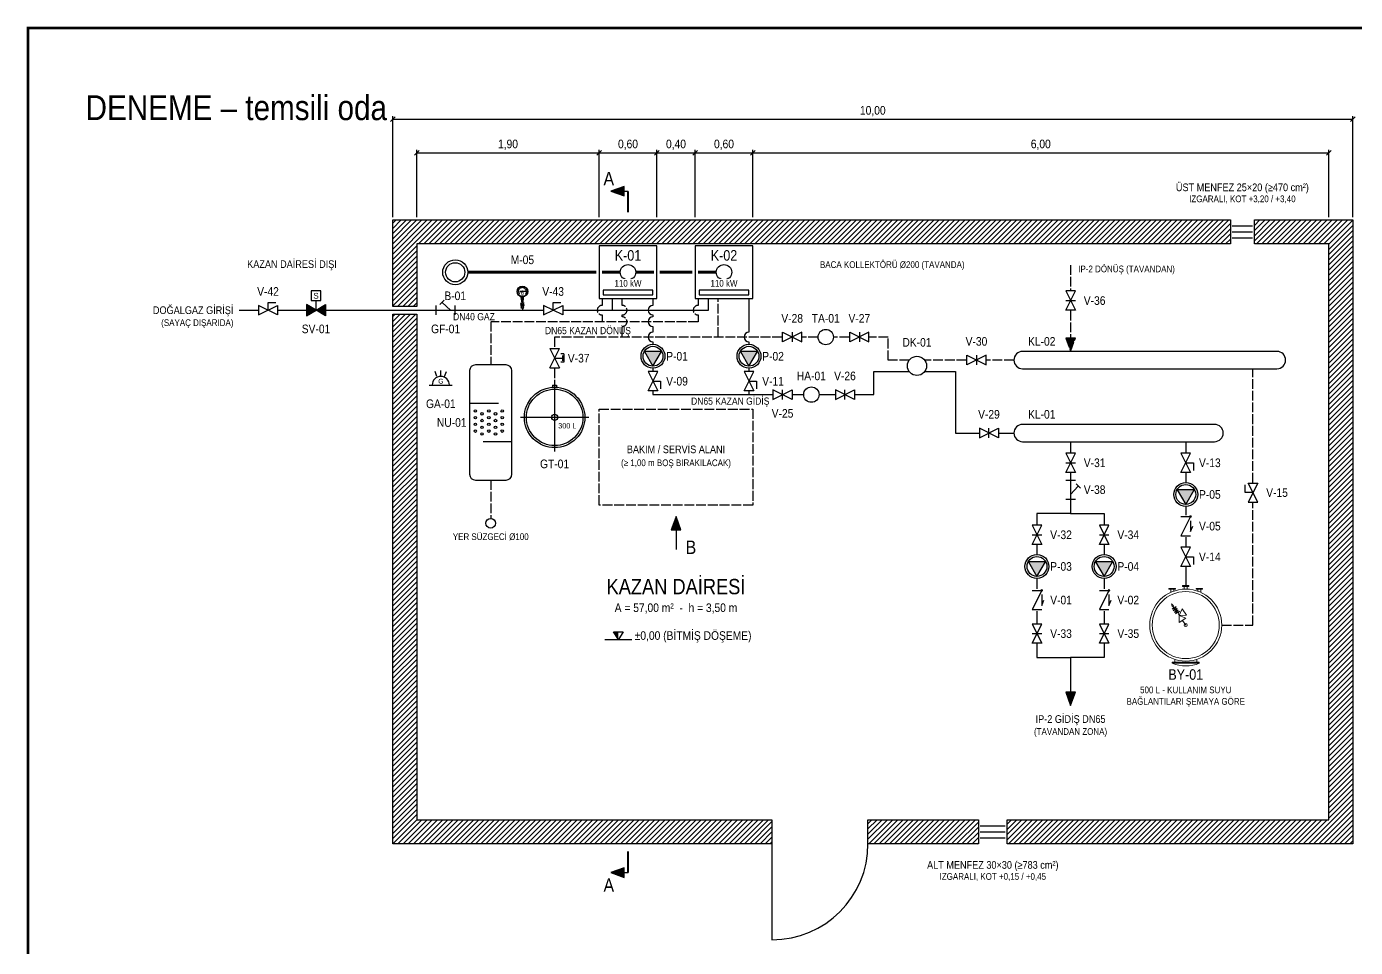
# Model space of a CAD drawing. Header units: centimetres. Extents: x -407 to 3667, y -2994 to 827.
# Drawn here: x -407 to 978, y -133 to 827 of the extents above; entities that cross this region are included whole.
import ezdxf
from ezdxf.enums import TextEntityAlignment as Align

# ---------------------------------------------------------------- set-up
doc = ezdxf.new("R2010")
doc.units = ezdxf.units.CM
doc.header["$LTSCALE"] = 8
doc.linetypes.add('DASHDOT', pattern=[3.556, 2.54, -0.508, 0, -0.508])
doc.linetypes.add('DASHED', pattern=[1.524, 1.27, -0.254])
for name, color, linetype in [('MD-YUK-BIRIMI', 7, 'Continuous'), ('MTY-CIHAZ', 7, 'Continuous'), ('MTY-TEFRIS', 15, 'Continuous'), ('MTY-VANA', 1, 'Continuous'), ('ROTAS-BAKIM-ALANI', 8, 'DASHED'), ('ROTAS-DOGALGAZ-BORU', 2, 'Continuous'), ('ROTAS-DOGALGAZ-SEMBOL', 2, 'Continuous'), ('ROTAS-HAVALANDIRMA-MENFEZ', 4, 'Continuous'), ('ROTAS-ISITMA-BACA', 8, 'Continuous'), ('ROTAS-ISITMA-BASLIK', 5, 'Continuous'), ('ROTAS-ISITMA-CAP', 41, 'Continuous'), ('ROTAS-ISITMA-CIHAZ', 135, 'Continuous'), ('ROTAS-ISITMA-DONUS', 30, 'DASHED'), ('ROTAS-ISITMA-ETIKET', 3, 'Continuous'), ('ROTAS-ISITMA-GIDIS', 10, 'Continuous'), ('ROTAS-ISITMA-KOLLEKTOR', 7, 'Continuous'), ('ROTAS-ISITMA-POMPA', 30, 'Continuous'), ('ROTAS-ISITMA-VANA', 1, 'Continuous'), ('ROTAS-ISITMA-YAZI', 7, 'Continuous'), ('ROTAS-ISITMA-YOGUSMA', 6, 'DASHED'), ('ROTAS-KESIT-HATTI', 1, 'DASHDOT'), ('ROTAS-KOT', 3, 'Continuous'), ('ROTAS-MIMARI-DUVAR', 7, 'Continuous'), ('ROTAS-MIMARI-KAPI', 7, 'Continuous'), ('ROTAS-MIMARI-TARAMA', 8, 'Continuous'), ('ROTAS-OLCU', 3, 'Continuous'), ('ROTAS-PAFTA', 7, 'Continuous'), ('ROTAS-PIS-SU', 6, 'Continuous')]:
    doc.layers.add(name, color=color, linetype=linetype)
doc.styles.add('MTYCAPLT', font='arial.ttf', dxfattribs={"width": 0.65, "height": 1})
doc.styles.add('ROTAS', font='arial.ttf')

# ---------------------------------------------------------------- blocks, each defined once
blk = doc.blocks.new('ROTAS-KAZAN-PLAN')
for points in [[(0, 0), (60, 0), (60, 55), (0, 55)], [(4, 4), (56, 4), (56, 9), (4, 9)]]:
    blk.add_lwpolyline(points, close=True)
blk.add_circle((30, 27.5), 8)
blk = doc.blocks.new('ROTAS-POMPA')
blk.add_hatch(color=7).paths.add_polyline_path([(10.35, 0), (-4.95, 8.85), (-4.95, -8.85)])
blk.add_lwpolyline([(10.35, 0), (-4.95, 8.85), (-4.95, -8.85)], close=True)
for radius in [12.45, 10.35]:
    blk.add_circle((0, 0), radius)
blk = doc.blocks.new('MTY-KURESEL VANA')
at = {"layer": 'MTY-VANA'}
for p, q in [((0, 0), (0, 8)), ((0, 8), (8, 8))]:
    blk.add_line(p, q, dxfattribs=at)
blk.add_lwpolyline([(-10, 5), (-10, -5), (10, 5), (10, -5), (-10, 5)], dxfattribs=at)
at = {"layer": 'MTY-VANA', "style": 'MTYCAPLT', "width": 0.65}
blk.add_attdef('CAP', text='', height=10, dxfattribs=at).set_placement((-1.1, 0), align=Align.CENTER)
blk = doc.blocks.new('MTY-KELEBEK VANA')
at = {"layer": 'MTY-VANA'}
blk.add_line((0, -5), (0, 5), dxfattribs=at)
blk.add_lwpolyline([(-10, 5), (-10, -5), (10, 5), (10, -5), (-10, 5)], dxfattribs=at)
at = {"layer": 'MTY-VANA', "style": 'MTYCAPLT', "width": 0.65}
blk.add_attdef('CAP', text='', height=10, rotation=26.5651, dxfattribs=at).set_placement((0, 0), align=Align.CENTER)
blk = doc.blocks.new('MTY-DENGE KABI PLAN')
at = {"layer": 'MTY-VANA', "color": 0}
blk.add_circle((0, 0), 20, dxfattribs=at)
blk = doc.blocks.new('ROTAS-SELENOID')
for points in [[(-10, 6), (-10, -6), (0, 0)], [(10, 6), (10, -6), (0, 0)]]:
    blk.add_hatch(color=7).paths.add_polyline_path(points)
blk.add_line((0, 0), (0, 10))
for points in [[(-5, 10), (5, 10), (5, 20), (-5, 20)], [(-10, 6), (-10, -6), (0, 0)], [(10, 6), (10, -6), (0, 0)]]:
    blk.add_lwpolyline(points, close=True)
at = {"style": 'ROTAS'}
blk.add_text('S', height=6, dxfattribs=at).set_placement((0, 15), align=Align.MIDDLE_CENTER)
blk = doc.blocks.new('MTY-PISLIK TUTUCU')
at = {"layer": 'MTY-VANA'}
for p, q in [((-10, -5), (-10, 5)), ((-10, 0), (10, 0)), ((10, -5), (10, 5))]:
    blk.add_line(p, q, dxfattribs=at)
at = {"layer": 'MTY-VANA', "color": 1, "ltscale": 75}
for p, q in [((-6.1, 5.8), (-1.4, 10.5)), ((5.1, 0), (-3.7, 8.1))]:
    blk.add_line(p, q, dxfattribs=at)
at = {"layer": 'MTY-VANA', "style": 'MTYCAPLT', "width": 0.65}
blk.add_attdef('CAP', text='', height=10, rotation=180, dxfattribs=at).set_placement((0, 0), align=Align.CENTER)
blk = doc.blocks.new('MTY-MANOMETRE')
at = {"layer": 'MTY-VANA', "color": 1}
for p, q in [((-3.7, 19.8), (-4.5, 19.9)), ((-3.7, 19.2), (-4.5, 19.1)), ((-3.5, 20.5), (-4.4, 20.7)), ((-3.6, 18.6), (-4.4, 18.4)), ((-3.3, 21.1), (-4.1, 21.4)), ((-3.3, 18), (-4.1, 17.6)), ((-3, 21.6), (-3.7, 22.1)), ((-3, 17.4), (-3.7, 16.9)), ((-2.6, 22.1), (-3.2, 22.7)), ((-2.7, 19.7), (-0.6, 19.7)), ((-2.7, 19.7), (-2.7, 19.3)), ((-2.7, 19.3), (-0.6, 19.4)), ((-2.1, 22.5), (-2.6, 23.2)), ((-1.5, 22.9), (-1.9, 23.6)), ((-0.9, 23.1), (-1.1, 23.9)), ((-0.7, 13.5), (-0.7, 14)), ((-0.3, 23.2), (-0.4, 24)), ((0.4, 23.2), (0.4, 24)), ((4.5, 19.5), (0.5, 19.6)), ((4.5, 19.5), (0.6, 19.4)), ((0.7, 13.5), (0.7, 14)), ((1, 23.1), (1.2, 23.9)), ((1.6, 22.9), (2, 23.6)), ((2.1, 22.5), (2.6, 23.2)), ((2.6, 22.1), (3.2, 22.7)), ((3, 17.4), (3.7, 16.9)), ((3.1, 21.6), (3.7, 22.1)), ((3.4, 21.1), (4.1, 21.4)), ((3.4, 17.9), (4.1, 17.6)), ((3.6, 20.5), (4.4, 20.7)), ((3.6, 18.5), (4.4, 18.3)), ((3.7, 19.8), (4.5, 19.9)), ((3.7, 19.2), (4.5, 19.1)), ((-1.2, 12.5), (-1.2, 13.4)), ((1.2, 12.5), (-1.2, 12.5)), ((0.9, 13.5), (-0.9, 13.5)), ((-0.9, 10.9), (-0.9, 12.5)), ((0.9, 10.9), (-0.9, 10.9)), ((-0.5, 12.6), (-0.5, 13.4)), ((-0.5, 8.6), (-0.5, 10.9)), ((0.5, 8.6), (-0.5, 8.6)), ((0, 8.6), (0, 8)), ((0, 2.3), (0, 0)), ((0.5, 10.9), (0.5, 8.6)), ((0.6, 12.6), (0.6, 13.4)), ((0.9, 12.5), (0.9, 10.9)), ((1.2, 12.5), (1.2, 13.4))]:
    blk.add_line(p, q, dxfattribs=at)
at = {"layer": 'MTY-VANA'}
for p, q in [((-1.5, 7.8), (1.5, 7.8)), ((0, 5.2), (-1.5, 7.8)), ((0, 5.2), (-1.5, 2.5)), ((-1.5, 2.5), (1.5, 2.5)), ((1.5, 7.8), (0, 5.2)), ((1.5, 2.5), (0, 5.2))]:
    blk.add_line(p, q, dxfattribs=at)
at = {"layer": 'MTY-VANA', "color": 1}
for radius in [5.58, 5.3, 0.576]:
    blk.add_circle((0, 19.5), radius, dxfattribs=at)
at = {"layer": 'MTY-VANA'}
blk.add_circle((0, 5.2), 1.5, dxfattribs=at)
at = {"layer": 'MTY-VANA', "color": 1}
for centre, radius, start, end in [((-0.9, 13), 0.576, 54.6994, 125.3066), ((-0.9, 13.1), 0.576, 234.694, 305.3013), ((0, 12.2), 1.33, 65.9035, 113.6507), ((0, 13.8), 1.33, 246.3499, 294.0971), ((0.9, 13), 0.576, 54.6934, 125.3006), ((0.9, 13.1), 0.576, 234.7001, 305.3073)]:
    blk.add_arc(centre, radius, start, end, dxfattribs=at)
at = {"layer": 'MTY-VANA', "width": 0.7}
blk.add_text('M', height=3.59, dxfattribs=at).set_placement((0, 15, 0), align=Align.CENTER)
at = {"layer": 'MTY-VANA', "style": 'MTYCAPLT', "width": 0.65}
blk.add_attdef('CAP', text='', height=10, rotation=270, dxfattribs=at).set_placement((0, 0), align=Align.CENTER)
blk = doc.blocks.new('ROTAS-GAZ-ALARM')
for p, q in [((-4, 9), (-6, 14)), ((0, 9), (0, 15)), ((4, 9), (6, 14)), ((-12, 0), (12, 0))]:
    blk.add_line(p, q)
blk.add_arc((0, 0), 9, 0, 180)
at = {"style": 'ROTAS'}
blk.add_text('G', height=5, dxfattribs=at).set_placement((0, 4), align=Align.MIDDLE_CENTER)
blk = doc.blocks.new('ROTAS-NOTRALIZASYON')
for p, q in [((80, 22), (80, -8)), ((40, -22), (40, 8))]:
    blk.add_line(p, q)
blk.add_lwpolyline([(6, -22), (114, -22, 0.4142), (120, -16), (120, 16, 0.4142), (114, 22), (6, 22, 0.4142), (0, 16), (0, -16, 0.4142)], format="xyb", close=True)
for centre in [(48, 12), (51, 5), (55, 12), (58, 5), (62, 12), (65, 5), (69, 12), (72, 5), (48, -2), (51, -9), (55, -2), (58, -9), (62, -2), (65, -9), (69, -2), (72, -9), (48, -16), (55, -16), (62, -16), (69, -16)]:
    blk.add_circle(centre, 1.3)
blk = doc.blocks.new('MTY-YER SUZGECI DN100')
at = {"layer": 'MTY-TEFRIS', "color": 6}
blk.add_circle((0, 0), 5, dxfattribs=at)
at = {"layer": 'MD-YUK-BIRIMI', "color": 6, "style": 'MTYCAPLT', "width": 0.65}
for tag, p in [('PSCP_001', (-1.2, 1.1)), ('PS_001', (-0.6, -0.5))]:
    blk.add_attdef(tag, p, '', height=1, dxfattribs=at)
blk = doc.blocks.new('MTY-KITLENEBILIR VANA')
at = {"layer": 'MTY-VANA'}
for p, q in [((-10, -5), (-10, 5)), ((-10, -5), (10, 5)), ((10, -5), (-10, 5)), ((-4.4, 9.8), (-4.4, 6.4)), ((-4.4, 9.8), (4, 9.8)), ((-2.8, 8.1), (2.8, 8.1)), ((0, 0), (0, 8.1)), ((4, 9.8), (4, 6.4)), ((10, -5), (10, 5))]:
    blk.add_line(p, q, dxfattribs=at)
at = {"layer": 'MTY-VANA', "style": 'MTYCAPLT', "width": 0.65}
blk.add_attdef('CAP', text='', height=10, rotation=206.5651, dxfattribs=at).set_placement((0, 0), align=Align.CENTER)
blk = doc.blocks.new('aGENLESME DEPOSU (PLAN-1)')
at = {"layer": 'MTY-TEFRIS', "color": 15, "ltscale": 100}
for p, q in [((0, -50.9), (0, 50.9)), ((50.9, 0), (-50.9, 0))]:
    blk.add_line(p, q, dxfattribs=at)
at = {"layer": 'MTY-TEFRIS'}
for p, q in [((-2.9, -48), (-2.9, -44.9)), ((2.9, -48), (-2.9, -48)), ((2.9, -48), (2.9, -44.8))]:
    blk.add_line(p, q, dxfattribs=at)
at = {"layer": 'MTY-TEFRIS', "color": 4, "ltscale": 100}
blk.add_ellipse((-0.1, 0.1), major_axis=(31.8, 31.8), ratio=1, dxfattribs=at)
at = {"layer": 'MTY-TEFRIS', "color": 1, "ltscale": 100}
for centre, major_axis, start_param, end_param in [((-0.1, 0.1), (29.7, 29.7), 1.570796326794902, 7.853981633974488), ((0, 0), (3.18, 3.18), 1.570796326794897, 7.853981633974483)]:
    blk.add_ellipse(centre, major_axis=major_axis, ratio=1, start_param=start_param, end_param=end_param, dxfattribs=at)
blk = doc.blocks.new('MTY-CEKVALF VANA')
at = {"layer": 'MTY-VANA'}
h = blk.add_hatch(color=256, dxfattribs=at)
edge = h.paths.add_edge_path()
edge.add_arc((-10, 5), 1.41, 180, 540, ccw=False)
for p, q in [((-10, -5), (-10, 5)), ((-10, 5), (10, -5)), ((-5.6, 5), (5.6, 5)), ((5.6, 5), (0, 7.3)), ((10, -5), (10, 5))]:
    blk.add_line(p, q, dxfattribs=at)
at = {"layer": 'MTY-VANA', "style": 'MTYCAPLT', "width": 0.65}
blk.add_attdef('CAP', text='', height=10, dxfattribs=at).set_placement((-0.4, -4.9), align=Align.CENTER)
blk = doc.blocks.new('BOYLER KAT PLANI')
at = {"layer": 'MTY-CIHAZ', "color": 1, "lineweight": 20, "ltscale": 40}
for p, q in [((-5.1, 22.2), (-10, 22.2)), ((-5.1, 17.7), (-8.2, 17.7)), ((-1.1, 2.2), (-5.2, 2.2)), ((-5.1, -17.7), (-8.2, -17.7)), ((-1.1, -2.2), (-5.2, -2.2)), ((-5.1, -22.2), (-10, -22.2))]:
    blk.add_line(p, q, dxfattribs=at)
at = {"layer": 'MTY-CIHAZ', "color": 15, "lineweight": 20, "ltscale": 40}
blk.add_line((-58.1, 0), (-51.2, 4.7), dxfattribs=at)
at = {"layer": 'MTY-CIHAZ', "color": 1, "lineweight": 20, "ltscale": 40}
for points in [[(-112.5, -20), (-112.5, 19.9), (-114.2, 19.9), (-114.2, -20)], [(-4, 15.3), (-4, 24.7), (-5.1, 24.7), (-5.1, 15.3)], [(0, 4.7), (0, -4.7), (-1.1, -4.7), (-1.1, 4.7)], [(-4, -15.3), (-4, -24.7), (-5.1, -24.7), (-5.1, -15.3)]]:
    blk.add_lwpolyline(points, close=True, dxfattribs=at)
at = {"layer": 'MTY-CIHAZ', "color": 15, "lineweight": 20, "ltscale": 40}
blk.add_lwpolyline([(-43.8, 9.7), (-41.2, 11.4), (-37.8, 9.4), (-41.7, 15.2), (-35.4, 11), (-39.4, 16.8), (-33.1, 12.6), (-37, 18.4), (-30.7, 14.1), (-34.7, 20), (-31.8, 17.7), (-30, 19)], dxfattribs=at)
for points in [[(-26.7, 21.2), (-30.6, 19.8), (-29.5, 18.1)], [(-43.8, 9.7), (-54.5, 9.5), (-48, -0.2)], [(-34, 5.5), (-43.8, 9.7), (-43.6, -1)]]:
    blk.add_lwpolyline(points, close=True, dxfattribs=at)
at = {"layer": 'MTY-CIHAZ', "color": 1, "lineweight": 20, "ltscale": 40}
blk.add_lwpolyline([(-108.6, 16.2), (-112.5, 16.2), (-112.5, -16.3), (-108.6, -16.3)], dxfattribs=at)
at = {"layer": 'MTY-CIHAZ', "color": 15, "lineweight": 20, "ltscale": 40}
for radius in [53, 2.31]:
    blk.add_circle((-58.1, 0), radius, dxfattribs=at)
at = {"layer": 'MTY-CIHAZ', "color": 1, "lineweight": 20, "ltscale": 40}
blk.add_circle((-58.1, 0), 49.4, dxfattribs=at)
blk.add_arc((-65, -0.1), 53.1, 157.9347, 202.0653, dxfattribs=at)
blk = doc.blocks.new('ROTAS-KOT')
blk.add_hatch(color=7).paths.add_polyline_path([(0, 0), (0, 8), (-5, 8)])
blk.add_line((-14, 0), (14, 0))
blk.add_lwpolyline([(0, 0), (-5, 8), (5, 8)], close=True)
blk = doc.blocks.new('ROTAS-OLCU-001')
for p, q in [((-2.5, 692.5), (2.5, 697.5)), ((0, 628), (0, 698)), ((0, 695), (950, 695)), ((187.5, 692.5), (192.5, 697.5)), ((190, 628), (190, 698)), ((247.5, 692.5), (252.5, 697.5)), ((250, 628), (250, 698)), ((287.5, 692.5), (292.5, 697.5)), ((290, 628), (290, 698)), ((347.5, 692.5), (352.5, 697.5)), ((350, 628), (350, 698)), ((947.5, 692.5), (952.5, 697.5)), ((950, 628), (950, 698))]:
    blk.add_line(p, q)
at = {"style": 'ROTAS', "width": 0.85}
for s, p in [('1,90', (95, 697)), ('0,60', (220, 697)), ('0,40', (270, 697)), ('0,60', (320, 697)), ('6,00', (650, 697))]:
    blk.add_text(s, height=9, dxfattribs=at).set_placement(p, align=Align.BOTTOM_CENTER)
blk = doc.blocks.new('ROTAS-OLCU-002')
for p, q in [((-27.5, 727.5), (-22.5, 732.5)), ((-25, 628), (-25, 733)), ((-25, 730), (975, 730)), ((972.5, 727.5), (977.5, 732.5)), ((975, 628), (975, 733))]:
    blk.add_line(p, q)
at = {"style": 'ROTAS', "width": 0.85}
blk.add_text('10,00', height=9, dxfattribs=at).set_placement((475, 732), align=Align.BOTTOM_CENTER)
blk = doc.blocks.new('ROTAS-OK')
blk.add_hatch(color=7).paths.add_polyline_path([(0, 0), (-14, 5), (-14, -5)])
blk.add_lwpolyline([(0, 0), (-14, 5), (-14, -5)], close=True)

msp = doc.modelspace()

# ---------------------------------------------------------------- hatches: boundary and pattern name
at = {"layer": 'ROTAS-MIMARI-TARAMA'}
h = msp.add_hatch(dxfattribs=at)
h.set_pattern_fill('ANSI31', scale=1.2)
h.paths.add_polyline_path([(0, 535), (-25, 535), (-25, 625), (847.5, 625), (847.5, 600), (0, 600)])
h = msp.add_hatch(dxfattribs=at)
h.set_pattern_fill('ANSI31', scale=1.2)
h.paths.add_polyline_path([(615, 0), (950, 0), (950, 600), (872.5, 600), (872.5, 625), (975, 625), (975, -25), (615, -25)])
h = msp.add_hatch(dxfattribs=at)
h.set_pattern_fill('ANSI31', scale=1.2)
h.paths.add_polyline_path([(0, 0), (370, 0), (370, -25), (-25, -25), (-25, 527), (0, 527)])
h = msp.add_hatch(dxfattribs=at)
h.set_pattern_fill('ANSI31', scale=1.2)
h.paths.add_polyline_path([(585, 0), (585, -25), (470, -25), (470, 0)])

# ---------------------------------------------------------------- linework, layer by layer
at = {"layer": 'ROTAS-BAKIM-ALANI'}
msp.add_lwpolyline([(190, 428), (350, 428), (350, 328), (190, 328)], close=True, dxfattribs=at)
at = {"layer": 'ROTAS-DOGALGAZ-BORU'}
for points in [[(204, 531), (204, 543)], [(304, 531), (304, 543)], [(-185, 531), (-165.5, 531)], [(-144.5, 531), (-115.5, 531)], [(-94.5, 531), (19.5, 531)], [(40.5, 531), (131.5, 531)], [(152.5, 531), (304, 531)]]:
    msp.add_lwpolyline(points, dxfattribs=at)
at = {"layer": 'ROTAS-HAVALANDIRMA-MENFEZ'}
for p, q in [((849.5, 618.75), (870.5, 618.75)), ((849.5, 612.5), (870.5, 612.5)), ((849.5, 606.25), (870.5, 606.25)), ((587, -6.25), (613, -6.25)), ((587, -12.5), (613, -12.5)), ((587, -18.75), (613, -18.75))]:
    msp.add_line(p, q, dxfattribs=at)
at = {"layer": 'ROTAS-ISITMA-BACA', "const_width": 3}
for points in [[(53, 570.5), (187, 570.5)], [(193, 570.5), (212, 570.5)], [(228, 570.5), (247, 570.5)], [(253, 570.5), (287, 570.5)], [(293, 570.5), (312, 570.5)]]:
    msp.add_lwpolyline(points, dxfattribs=at)
at = {"layer": 'ROTAS-ISITMA-BACA'}
for radius in [13, 10]:
    msp.add_circle((40, 570.5), radius, dxfattribs=at)
at = {"layer": 'ROTAS-ISITMA-DONUS'}
for points in [[(681, 578), (681, 551.5)], [(314, 503), (314, 543)], [(681, 530.5), (681, 502)], [(380.5, 503), (143.5, 503)], [(143.5, 503), (143.5, 491.5)], [(418, 503), (401.5, 503)], [(450.5, 503), (434, 503)], [(513, 479), (491, 479), (491, 503), (471.5, 503)], [(572.5, 479), (529, 479)], [(622, 479), (593.5, 479)], [(143.5, 470.5), (143.5, 455)], [(871, 351.4351), (871, 470)], [(838.5, 202.8703), (871, 202.8703), (871, 330.4351)]]:
    msp.add_lwpolyline(points, dxfattribs=at)
msp.add_lwpolyline([(214, 503), (214, 514, 1), (214, 524), (214, 526, 1), (214, 536), (214, 543)], format="xyb", dxfattribs=at)
at = {"layer": 'ROTAS-ISITMA-GIDIS'}
for points in [[(246, 543), (246, 536, 1), (246, 526), (246, 524, 1), (246, 514), (246, 508, 1), (246, 498), (246, 495.5)], [(346, 543), (346, 508, 1), (346, 498), (346, 495.5)]]:
    msp.add_lwpolyline(points, format="xyb", dxfattribs=at)
for points in [[(246, 470.5), (246, 467.5)], [(346, 470.5), (346, 467.5)], [(456.5, 443), (476, 443), (476, 467), (513, 467)], [(529, 467), (561, 467), (561, 403), (585.5, 403)], [(246, 446.5), (246, 443)], [(246, 443), (370.5, 443)], [(346, 446.5), (346, 443)], [(391.5, 443), (403, 443)], [(419, 443), (435.5, 443)], [(606.5, 403), (622, 403)], [(681, 394), (681, 382.5)], [(801, 394), (801, 382.5)], [(681, 361.5), (681, 354.5)], [(801, 361.5), (801, 351.5)], [(681, 333.5), (681, 319)], [(681, 319), (646, 319), (646, 307.5)], [(681, 319), (716, 319), (716, 307.5)], [(801, 326.5), (801, 317.5)], [(801, 294.5), (801, 284.5)], [(646, 286.5), (646, 276.5)], [(716, 286.5), (716, 276.5)], [(801, 263.5), (801, 244)], [(646, 251.5), (646, 240.5)], [(716, 251.5), (716, 240.5)], [(646, 217.5), (646, 204.5)], [(716, 217.5), (716, 204.5)], [(646, 183.5), (646, 169), (681, 169)], [(716, 183.5), (716, 169), (681, 169)], [(681, 169), (681, 133)]]:
    msp.add_lwpolyline(points, dxfattribs=at)
at = {"layer": 'ROTAS-ISITMA-KOLLEKTOR'}
for points in [[(631, 470), (896, 470, 1), (896, 488), (631, 488, 1)], [(631, 394), (831, 394, 1), (831, 412), (631, 412, 1)]]:
    msp.add_lwpolyline(points, format="xyb", close=True, dxfattribs=at)
at = {"layer": 'ROTAS-ISITMA-YOGUSMA'}
for points in [[(193, 543), (193, 536, 1), (193, 526), (193, 519)], [(293, 543), (293, 536, 1), (293, 526), (293, 519)]]:
    msp.add_lwpolyline(points, format="xyb", dxfattribs=at)
for points in [[(293, 519), (77, 519), (77, 474)], [(77, 354), (77, 314)]]:
    msp.add_lwpolyline(points, dxfattribs=at)
at = {"layer": 'ROTAS-KESIT-HATTI'}
for p, q in [((216, 655), (220, 655)), ((270, 302), (270, 278)), ((216, -55), (220, -55))]:
    msp.add_line(p, q, dxfattribs=at)
at = {"layer": 'ROTAS-KESIT-HATTI', "const_width": 2}
for points in [[(220, 633), (220, 655)], [(220, -33), (220, -55)]]:
    msp.add_lwpolyline(points, dxfattribs=at)
at = {"layer": 'ROTAS-MIMARI-DUVAR'}
for points in [[(0, 535), (-25, 535), (-25, 625), (847.5, 625), (847.5, 600), (0, 600)], [(615, 0), (950, 0), (950, 600), (872.5, 600), (872.5, 625), (975, 625), (975, -25), (615, -25)], [(0, 0), (370, 0), (370, -25), (-25, -25), (-25, 527), (0, 527)], [(585, 0), (585, -25), (470, -25), (470, 0)]]:
    msp.add_lwpolyline(points, close=True, dxfattribs=at)
at = {"layer": 'ROTAS-MIMARI-KAPI'}
msp.add_line((370, -25), (370, -125), dxfattribs=at)
msp.add_arc((370, -25), 100, -90, 0, dxfattribs=at)

# ---------------------------------------------------------------- block references
at = {"layer": 'ROTAS-DOGALGAZ-SEMBOL'}
for name, p in [('ROTAS-SELENOID', (-105, 531)), ('MTY-PISLIK TUTUCU', (30, 531)), ('MTY-KURESEL VANA', (-155, 531)), ('MTY-KURESEL VANA', (142, 531)), ('ROTAS-GAZ-ALARM', (25, 453))]:
    msp.add_blockref(name, p, dxfattribs=at)
at = {"layer": 'ROTAS-ISITMA-CIHAZ'}
for p in [(190, 543), (290, 543)]:
    msp.add_blockref('ROTAS-KAZAN-PLAN', p, dxfattribs=at)
for name, p, xscale, yscale, rotation in [('MTY-DENGE KABI PLAN', (426, 503), 0.4, 0.4, 180), ('aGENLESME DEPOSU (PLAN-1)', (143.5, 419.37), 0.7, 0.7, 180), ('BOYLER KAT PLANI', (801, 244), 0.7075471698113207, 0.7075471698113207, 90)]:
    msp.add_blockref(name, p, dxfattribs=dict(at, xscale=xscale, yscale=yscale, rotation=rotation))
at = {"layer": 'ROTAS-ISITMA-CIHAZ', "rotation": 270}
msp.add_blockref('ROTAS-NOTRALIZASYON', (77, 474), dxfattribs=at)
at = {"layer": 'ROTAS-ISITMA-CIHAZ'}
for p, xscale, yscale in [((521, 473), 0.5, 0.5), ((411, 443), 0.4, 0.4)]:
    msp.add_blockref('MTY-DENGE KABI PLAN', p, dxfattribs=dict(at, xscale=xscale, yscale=yscale))
at = {"layer": 'ROTAS-ISITMA-DONUS', "rotation": -90}
msp.add_blockref('ROTAS-OK', (681, 488), dxfattribs=at)
at = {"layer": 'ROTAS-ISITMA-GIDIS', "rotation": -90}
msp.add_blockref('ROTAS-OK', (681, 119), dxfattribs=at)
at = {"layer": 'ROTAS-ISITMA-POMPA', "rotation": 270}
for p in [(246, 483), (346, 483), (801, 339), (646, 264), (716, 264)]:
    msp.add_blockref('ROTAS-POMPA', p, dxfattribs=at)
at = {"layer": 'ROTAS-ISITMA-VANA'}
for name, p in [('MTY-MANOMETRE', (110, 531)), ('MTY-KELEBEK VANA', (381, 443)), ('MTY-KELEBEK VANA', (446, 443)), ('MTY-KELEBEK VANA', (596, 403))]:
    msp.add_blockref(name, p, dxfattribs=at)
for name, p, rotation in [('MTY-KELEBEK VANA', (681, 541), 270), ('MTY-KELEBEK VANA', (391, 503), 180), ('MTY-KELEBEK VANA', (461, 503), 180), ('MTY-KITLENEBILIR VANA', (143.5, 481), 270), ('MTY-KELEBEK VANA', (583, 479), 180), ('MTY-KURESEL VANA', (246, 457), 270), ('MTY-KURESEL VANA', (346, 457), 270), ('MTY-KELEBEK VANA', (681, 372), 270), ('MTY-KURESEL VANA', (801, 372), 270), ('MTY-PISLIK TUTUCU', (681, 344), 270), ('MTY-KURESEL VANA', (871, 340.9351), 90), ('MTY-KELEBEK VANA', (646, 297), 270), ('MTY-KELEBEK VANA', (716, 297), 270), ('MTY-CEKVALF VANA', (801, 306), 270), ('MTY-KURESEL VANA', (801, 274), 270), ('MTY-CEKVALF VANA', (646, 229), 270), ('MTY-CEKVALF VANA', (716, 229), 270), ('MTY-KELEBEK VANA', (646, 194), 270), ('MTY-KELEBEK VANA', (716, 194), 270)]:
    msp.add_blockref(name, p, dxfattribs=dict(at, rotation=rotation))
at = {"layer": 'ROTAS-KESIT-HATTI'}
for p, rotation in [((202, 655), 180), ((270, 316), 90), ((202, -55), 180)]:
    msp.add_blockref('ROTAS-OK', p, dxfattribs=dict(at, rotation=rotation))
at = {"layer": 'ROTAS-KOT'}
msp.add_blockref('ROTAS-KOT', (210, 188), dxfattribs=at)
at = {"layer": 'ROTAS-OLCU'}
for name in ['ROTAS-OLCU-002', 'ROTAS-OLCU-001']:
    msp.add_blockref(name, (0, 0), dxfattribs=at)
at = {"layer": 'ROTAS-PIS-SU'}
msp.add_blockref('MTY-YER SUZGECI DN100', (77, 309), dxfattribs=at)

# ---------------------------------------------------------------- texts
at = {"layer": 'ROTAS-ISITMA-BASLIK', "style": 'ROTAS', "width": 0.85}
msp.add_text('DENEME – temsili oda', height=26, dxfattribs=at).set_placement((-345, 755), align=Align.TOP_LEFT)
at = {"layer": 'ROTAS-ISITMA-ETIKET', "style": 'ROTAS', "width": 0.85}
for s, p in [('K-01', (220, 588.1)), ('K-02', (320, 588.1))]:
    msp.add_text(s, height=11, dxfattribs=at).set_placement(p, align=Align.MIDDLE_CENTER)

# ---------------------------------------------------------------- wipeouts: each hides what was drawn before it
for points in [[(-88.608, 574), (-88.608, 584), (-171.392, 584), (-171.392, 574)], [(402.098, 517), (402.098, 528), (379.902, 528), (379.902, 517)], [(472.098, 517), (472.098, 528), (449.902, 528), (449.902, 517)], [(-91.3775, 506), (-91.3775, 517), (-118.6225, 517), (-118.6225, 506)], [(594.098, 493), (594.098, 504), (571.902, 504), (571.902, 493)], [(661.588, -52), (661.588, -42), (538.412, -42), (538.412, -52)]]:
    msp.add_wipeout(points)

# ---------------------------------------------------------------- next in the draw order: texts
at = {"layer": 'ROTAS-HAVALANDIRMA-MENFEZ', "style": 'ROTAS', "width": 0.85}
msp.add_text('ALT MENFEZ 30×30 (≥783 cm²)', height=8, dxfattribs=at).set_placement((600, -47), align=Align.MIDDLE_CENTER)
at = {"layer": 'ROTAS-ISITMA-ETIKET', "style": 'ROTAS', "width": 0.85}
for s, p in [('V-28', (391, 522.5)), ('V-27', (461, 522.5)), ('SV-01', (-105, 511.5)), ('V-30', (583, 498.5))]:
    msp.add_text(s, height=9, dxfattribs=at).set_placement(p, align=Align.MIDDLE_CENTER)
at = {"layer": 'ROTAS-ISITMA-YAZI', "style": 'ROTAS', "width": 0.85}
msp.add_text('KAZAN DAİRESİ DIŞI', height=8, dxfattribs=at).set_placement((-130, 579), align=Align.MIDDLE_CENTER)

# ---------------------------------------------------------------- next in the draw order: wipeouts: each hides what was drawn before it
for points in [[(204.927, 660), (204.927, 676), (195.073, 676), (195.073, 660)], [(921.588, 654), (921.588, 664), (798.412, 664), (798.412, 654)], [(121.098, 578), (121.098, 589), (98.902, 589), (98.902, 578)], [(538.81, 574), (538.81, 583), (419, 583), (419, 574)], [(772.467, 569.5), (772.467, 578.5), (688, 578.5), (688, 569.5)], [(-143.902, 545), (-143.902, 556), (-166.098, 556), (-166.098, 545)], [(153.098, 545), (153.098, 556), (130.902, 556), (130.902, 545)], [(232.781, 554.5), (232.781, 563.5), (207.219, 563.5), (207.219, 554.5)], [(332.781, 554.5), (332.781, 563.5), (307.219, 563.5), (307.219, 554.5)], [(51.098, 540.5), (51.098, 551.5), (28.902, 551.5), (28.902, 540.5)], [(717.196, 535.5), (717.196, 546.5), (695, 546.5), (695, 535.5)], [(-190, 526), (-190, 536), (-259.32, 536), (-259.32, 526)], [(439.6225, 517), (439.6225, 528), (412.3775, 528), (412.3775, 517)], [(43.6225, 506), (43.6225, 517), (16.3775, 517), (16.3775, 506)], [(212.91, 505), (212.91, 514.5), (143.59, 514.5), (143.59, 505)], [(534.6225, 492), (534.6225, 503), (507.3775, 503), (507.3775, 492)], [(664.6225, 493), (664.6225, 504), (637.3775, 504), (637.3775, 493)], [(179.696, 475.5), (179.696, 486.5), (157.5, 486.5), (157.5, 475.5)], [(282.196, 477.5), (282.196, 488.5), (260, 488.5), (260, 477.5)], [(382.196, 477.5), (382.196, 488.5), (360, 488.5), (360, 477.5)], [(282.196, 451.5), (282.196, 462.5), (260, 462.5), (260, 451.5)], [(382.196, 451.5), (382.196, 462.5), (360, 462.5), (360, 451.5)], [(424.6225, 457), (424.6225, 468), (397.3775, 468), (397.3775, 457)], [(457.098, 457), (457.098, 468), (434.902, 468), (434.902, 457)], [(38.6225, 428), (38.6225, 439), (11.3775, 439), (11.3775, 428)], [(361.16, 431.5), (361.16, 441), (291.84, 441), (291.84, 431.5)], [(50, 408.5), (50, 419.5), (22.755, 419.5), (22.755, 408.5)], [(392.098, 418), (392.098, 429), (369.902, 429), (369.902, 418)], [(607.098, 417), (607.098, 428), (584.902, 428), (584.902, 417)], [(664.6225, 417), (664.6225, 428), (637.3775, 428), (637.3775, 417)], [(165.4613, 406.7937), (165.4613, 414.3063), (147.9987, 414.3063), (147.9987, 406.7937)], [(315.88, 381), (315.88, 391), (224.12, 391), (224.12, 381)], [(157.1225, 365.37), (157.1225, 376.37), (129.8775, 376.37), (129.8775, 365.37)], [(717.196, 366.5), (717.196, 377.5), (695, 377.5), (695, 366.5)], [(837.196, 366.5), (837.196, 377.5), (815, 377.5), (815, 366.5)], [(717.196, 338.5), (717.196, 349.5), (695, 349.5), (695, 338.5)], [(907.196, 335.4351), (907.196, 346.4351), (885, 346.4351), (885, 335.4351)], [(837.196, 333.5), (837.196, 344.5), (815, 344.5), (815, 333.5)], [(837.196, 300.5), (837.196, 311.5), (815, 311.5), (815, 300.5)], [(109.416, 290.5), (109.416, 299.5), (44.584, 299.5), (44.584, 290.5)], [(288.854, 276), (288.854, 292), (279, 292), (279, 276)], [(682.196, 291.5), (682.196, 302.5), (660, 302.5), (660, 291.5)], [(752.196, 291.5), (752.196, 302.5), (730, 302.5), (730, 291.5)], [(837.196, 268.5), (837.196, 279.5), (815, 279.5), (815, 268.5)], [(682.196, 258.5), (682.196, 269.5), (660, 269.5), (660, 258.5)], [(752.196, 258.5), (752.196, 269.5), (730, 269.5), (730, 258.5)], [(329.344, 234), (329.344, 252), (210.656, 252), (210.656, 234)], [(339.1615, 215.5), (339.1615, 226.5), (200.8385, 226.5), (200.8385, 215.5)], [(682.196, 223.5), (682.196, 234.5), (660, 234.5), (660, 223.5)], [(752.196, 223.5), (752.196, 234.5), (730, 234.5), (730, 223.5)], [(334.029, 186.5), (334.029, 197.5), (226, 197.5), (226, 186.5)], [(682.196, 188.5), (682.196, 199.5), (660, 199.5), (660, 188.5)], [(752.196, 188.5), (752.196, 199.5), (730, 199.5), (730, 188.5)], [(843.2335, 130.8703), (843.2335, 139.8703), (758.7665, 139.8703), (758.7665, 130.8703)], [(715.66, 100), (715.66, 110), (646.34, 110), (646.34, 100)], [(204.927, -76), (204.927, -60), (195.073, -60), (195.073, -76)]]:
    msp.add_wipeout(points)

# ---------------------------------------------------------------- next in the draw order: texts
at = {"layer": 'ROTAS-BAKIM-ALANI', "style": 'ROTAS', "width": 0.85}
msp.add_text('BAKIM / SERVİS ALANI', height=8, dxfattribs=at).set_placement((270, 386), align=Align.MIDDLE_CENTER)
at = {"layer": 'ROTAS-HAVALANDIRMA-MENFEZ', "style": 'ROTAS', "width": 0.85}
msp.add_text('ÜST MENFEZ 25×20 (≥470 cm²)', height=8, dxfattribs=at).set_placement((860, 659), align=Align.MIDDLE_CENTER)
at = {"layer": 'ROTAS-ISITMA-BASLIK', "style": 'ROTAS', "width": 0.85}
msp.add_text('KAZAN DAİRESİ', height=16, dxfattribs=at).set_placement((270, 243), align=Align.MIDDLE_CENTER)
at = {"layer": 'ROTAS-ISITMA-CAP', "style": 'ROTAS', "width": 0.85}
for s, p in [('DN65 KAZAN DÖNÜŞ', (178.25, 509.75)), ('DN65 KAZAN GİDİŞ', (326.5, 436.25))]:
    msp.add_text(s, height=7.5, dxfattribs=at).set_placement(p, align=Align.MIDDLE_CENTER)
at = {"layer": 'ROTAS-ISITMA-ETIKET', "style": 'ROTAS', "width": 0.85}
for s, height, p in [('M-05', 9, (110, 583.5)), ('V-42', 9, (-155, 550.5)), ('V-43', 9, (142, 550.5)), ('B-01', 9, (40, 546)), ('V-36', 9, (706.098, 541)), ('TA-01', 9, (426, 522.5)), ('GF-01', 9, (30, 511.5)), ('DK-01', 9, (521, 497.5)), ('KL-02', 9, (651, 498.5)), ('V-37', 9, (168.598, 481)), ('P-01', 9, (271.098, 483)), ('P-02', 9, (371.098, 483)), ('V-09', 9, (271.098, 457)), ('V-11', 9, (371.098, 457)), ('HA-01', 9, (411, 462.5)), ('V-26', 9, (446, 462.5)), ('GA-01', 9, (25, 433.5)), ('NU-01', 9, (36.3775, 414)), ('V-25', 9, (381, 423.5)), ('V-29', 9, (596, 422.5)), ('KL-01', 9, (651, 422.5)), ('GT-01', 9, (143.5, 370.87)), ('V-31', 9, (706.098, 372)), ('V-13', 9, (826.098, 372)), ('V-38', 9, (706.098, 344)), ('P-05', 9, (826.098, 339)), ('V-15', 9, (896.098, 340.9351)), ('V-05', 9, (826.098, 306)), ('V-32', 9, (671.098, 297)), ('V-34', 9, (741.098, 297)), ('V-14', 9, (826.098, 274)), ('P-03', 9, (671.098, 264)), ('P-04', 9, (741.098, 264)), ('V-01', 9, (671.098, 229)), ('V-02', 9, (741.098, 229)), ('V-33', 9, (671.098, 194)), ('V-35', 9, (741.098, 194)), ('BY-01', 11, (801, 151.3703))]:
    msp.add_text(s, height=height, dxfattribs=at).set_placement(p, align=Align.MIDDLE_CENTER)
at = {"layer": 'ROTAS-ISITMA-YAZI', "style": 'ROTAS', "width": 0.85}
for s, p in [('BACA KOLLEKTÖRÜ Ø200 (TAVANDA)', (420, 578.5)), ('IP-2 DÖNÜŞ (TAVANDAN)', (689, 574))]:
    msp.add_text(s, height=7, dxfattribs=at).set_placement(p, align=Align.MIDDLE_LEFT)
for s, height, p in [('110 kW', 7, (220, 559)), ('110 kW', 7, (320, 559)), ('300 L', 5.5125, (156.73, 410.55)), ('YER SÜZGECİ Ø100', 7, (77, 295)), ('A = 57,00 m²  -  h = 3,50 m', 9, (270, 221)), ('500 L - KULLANIM SUYU', 7, (801, 135.3703)), ('IP-2 GİDİŞ DN65', 8, (681, 105))]:
    msp.add_text(s, height=height, dxfattribs=at).set_placement(p, align=Align.MIDDLE_CENTER)
msp.add_text('DOĞALGAZ GİRİŞİ', height=8, dxfattribs=at).set_placement((-191, 531), align=Align.MIDDLE_RIGHT)
at = {"layer": 'ROTAS-KESIT-HATTI', "style": 'ROTAS', "width": 0.85}
for p in [(200, 668), (200, -68)]:
    msp.add_text('A', height=14, dxfattribs=at).set_placement(p, align=Align.MIDDLE_CENTER)
msp.add_text('B', height=14, dxfattribs=at).set_placement((280, 284), align=Align.MIDDLE_LEFT)
at = {"layer": 'ROTAS-KOT', "style": 'ROTAS', "width": 0.85}
msp.add_text('±0,00 (BİTMİŞ DÖŞEME)', height=9, dxfattribs=at).set_placement((227, 192), align=Align.MIDDLE_LEFT)

# ---------------------------------------------------------------- next in the draw order: wipeouts: each hides what was drawn before it
msp.add_wipeout([(654.0145, -63.5), (654.0145, -54.5), (545.9855, -54.5), (545.9855, -63.5)])

# ---------------------------------------------------------------- next in the draw order: texts
at = {"layer": 'ROTAS-HAVALANDIRMA-MENFEZ', "style": 'ROTAS', "width": 0.85}
msp.add_text('IZGARALI, KOT +0,15 / +0,45', height=7, dxfattribs=at).set_placement((600, -59), align=Align.MIDDLE_CENTER)

# ---------------------------------------------------------------- next in the draw order: wipeouts: each hides what was drawn before it
for points in [[(914.0145, 642.5), (914.0145, 651.5), (805.9855, 651.5), (805.9855, 642.5)], [(77.33, 519.5), (77.33, 529), (41.67, 529), (41.67, 519.5)], [(-190, 513.5), (-190, 522.5), (-254.832, 522.5), (-254.832, 513.5)], [(322.051, 367.5), (322.051, 376.5), (217.949, 376.5), (217.949, 367.5)], [(849.124, 118.8703), (849.124, 127.8703), (752.876, 127.8703), (752.876, 118.8703)], [(711.4525, 87.5), (711.4525, 96.5), (650.5475, 96.5), (650.5475, 87.5)]]:
    msp.add_wipeout(points)

# ---------------------------------------------------------------- next in the draw order: linework, layer by layer
at = {"layer": 'ROTAS-PAFTA', "const_width": 3}
msp.add_lwpolyline([(-405, -2992.75), (3665, -2992.75), (3665, 825), (-405, 825)], close=True, dxfattribs=at)

# ---------------------------------------------------------------- next in the draw order: texts
at = {"layer": 'ROTAS-BAKIM-ALANI', "style": 'ROTAS', "width": 0.85}
msp.add_text('(≥ 1,00 m BOŞ BIRAKILACAK)', height=7, dxfattribs=at).set_placement((270, 372), align=Align.MIDDLE_CENTER)
at = {"layer": 'ROTAS-HAVALANDIRMA-MENFEZ', "style": 'ROTAS', "width": 0.85}
msp.add_text('IZGARALI, KOT +3,20 / +3,40', height=7, dxfattribs=at).set_placement((860, 647), align=Align.MIDDLE_CENTER)
at = {"layer": 'ROTAS-ISITMA-CAP', "style": 'ROTAS', "width": 0.85}
msp.add_text('DN40 GAZ', height=7.5, dxfattribs=at).set_placement((59.5, 524.25), align=Align.MIDDLE_CENTER)
at = {"layer": 'ROTAS-ISITMA-YAZI', "style": 'ROTAS', "width": 0.85}
msp.add_text('(SAYAÇ DIŞARIDA)', height=7, dxfattribs=at).set_placement((-191, 518), align=Align.MIDDLE_RIGHT)
for s, p in [('BAĞLANTILARI ŞEMAYA GÖRE', (801, 123.3703)), ('(TAVANDAN ZONA)', (681, 92))]:
    msp.add_text(s, height=7, dxfattribs=at).set_placement(p, align=Align.MIDDLE_CENTER)

doc.saveas('drawing.dxf')
